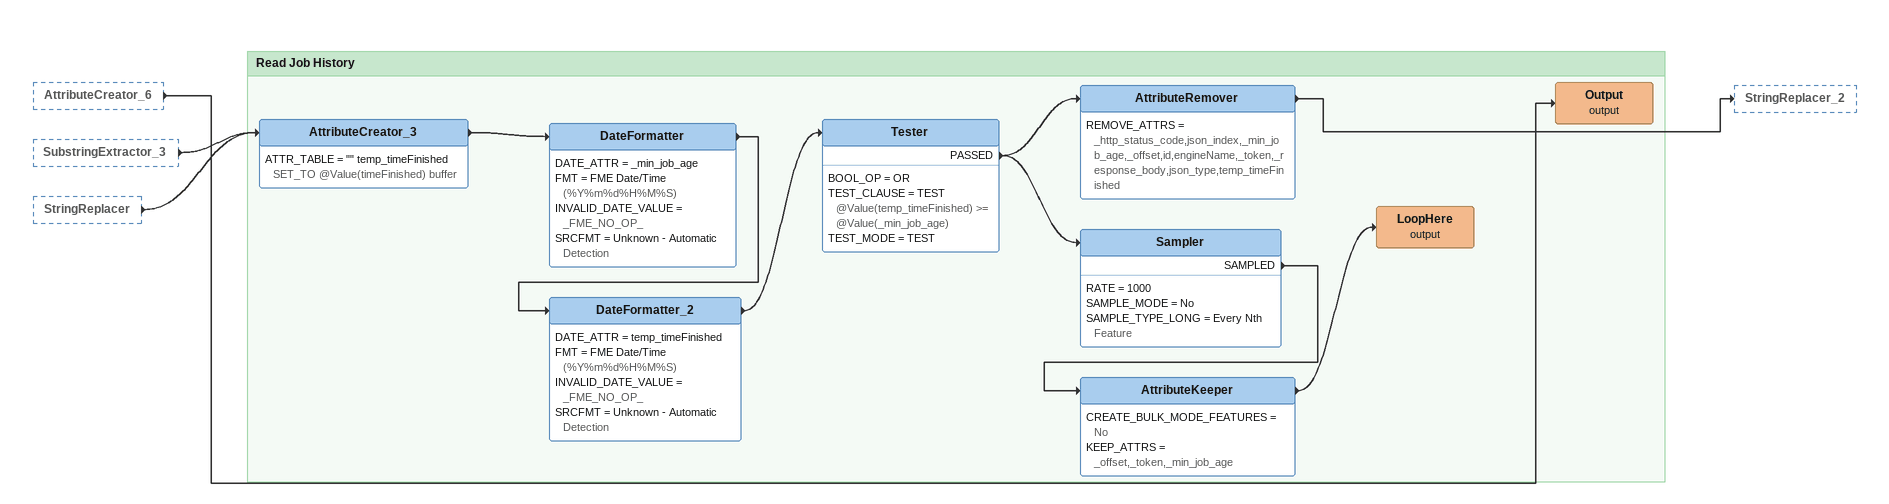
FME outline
AttributeCreator_6 [outside]
    -> Output (output)
SubstringExtractor_3 [outside]
    -> AttributeCreator_3
StringReplacer [outside]
    -> AttributeCreator_3

Bookmark: Read Job History
AttributeCreator_3
    ATTR_TABLE = "" temp_timeFinished SET_TO @Value(timeFinished) buffer
    -> DateFormatter
DateFormatter
    DATE_ATTR = _min_job_age
    FMT = FME Date/Time (%Y%m%d%H%M%S)
    INVALID_DATE_VALUE = _FME_NO_OP_
    SRCFMT = Unknown - Automatic Detection
    -> DateFormatter_2
DateFormatter_2
    DATE_ATTR = temp_timeFinished
    FMT = FME Date/Time (%Y%m%d%H%M%S)
    INVALID_DATE_VALUE = _FME_NO_OP_
    SRCFMT = Unknown - Automatic Detection
    -> Tester
Tester
    BOOL_OP = OR
    TEST_CLAUSE = TEST @Value(temp_timeFinished) >= @Value(_min_job_age)
    TEST_MODE = TEST
    PASSED -> AttributeRemover
    PASSED -> Sampler
AttributeRemover
    REMOVE_ATTRS = _http_status_code,json_index,_min_job_age,_offset,id,engineName,_token,_response_body,json_type,temp_timeFinished
    -> StringReplacer_2
Output (output)
Sampler
    RATE = 1000
    SAMPLE_MODE = No
    SAMPLE_TYPE_LONG = Every Nth Feature
    SAMPLED -> AttributeKeeper
AttributeKeeper
    CREATE_BULK_MODE_FEATURES = No
    KEEP_ATTRS = _offset,_token,_min_job_age
    -> LoopHere (output)
LoopHere (output)
